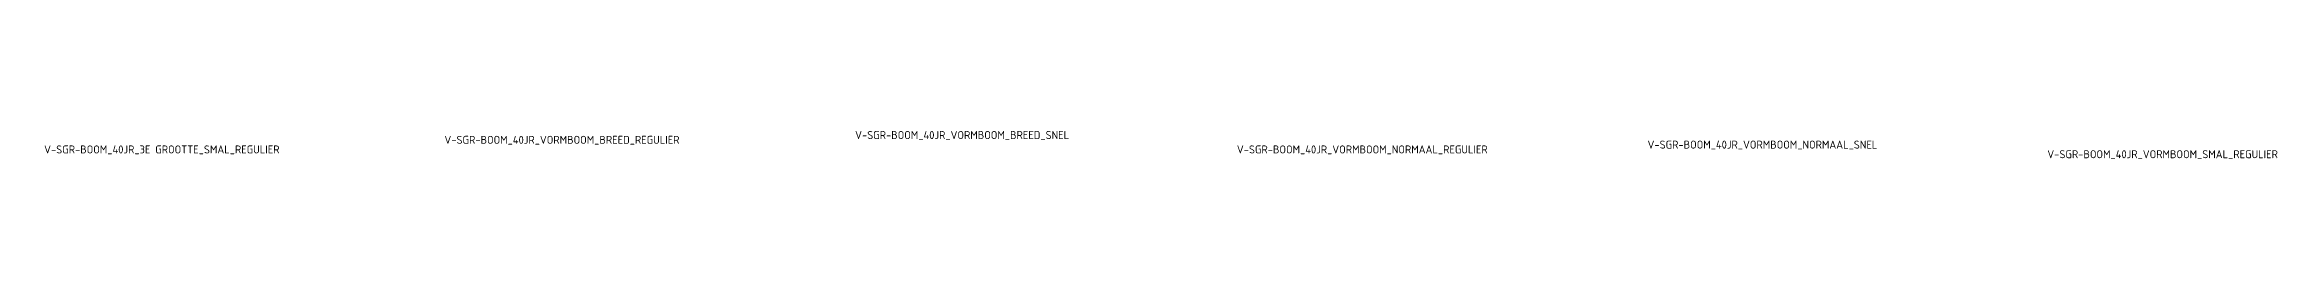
# Model space of a CAD drawing. Header units: metres. Extents: x -13 to 4465, y -15 to 526.
# Drawn here: x 3085.4 to 3364.3, y 261.3 to 264.8 of the extents above; entities that cross this region are included whole.
import ezdxf

# ---------------------------------------------------------------- set-up
doc = ezdxf.new("R2010")
doc.units = ezdxf.units.M
doc.styles.add('NLCS-ISO', font='NLCS-ISO.ttf')

msp = doc.modelspace()

# ---------------------------------------------------------------- texts
at = {"char_height": 1, "attachment_point": 5, "style": 'NLCS-ISO'}
for s, insert in [('V-SGR-BOOM_40JR_3E GROOTTE_SMAL_REGULIER', (3100, 262.4)), ('V-SGR-BOOM_40JR_VORMBOOM_BREED_REGULIER', (3150, 263.6)), ('V-SGR-BOOM_40JR_VORMBOOM_BREED_SNEL', (3200, 264.2)), ('V-SGR-BOOM_40JR_VORMBOOM_NORMAAL_REGULIER', (3250, 262.4)), ('V-SGR-BOOM_40JR_VORMBOOM_NORMAAL_SNEL', (3300, 263)), ('V-SGR-BOOM_40JR_VORMBOOM_SMAL_REGULIER', (3350, 261.8))]:
    msp.add_mtext(s, dxfattribs=dict(at, insert=insert))

doc.saveas('drawing.dxf')
